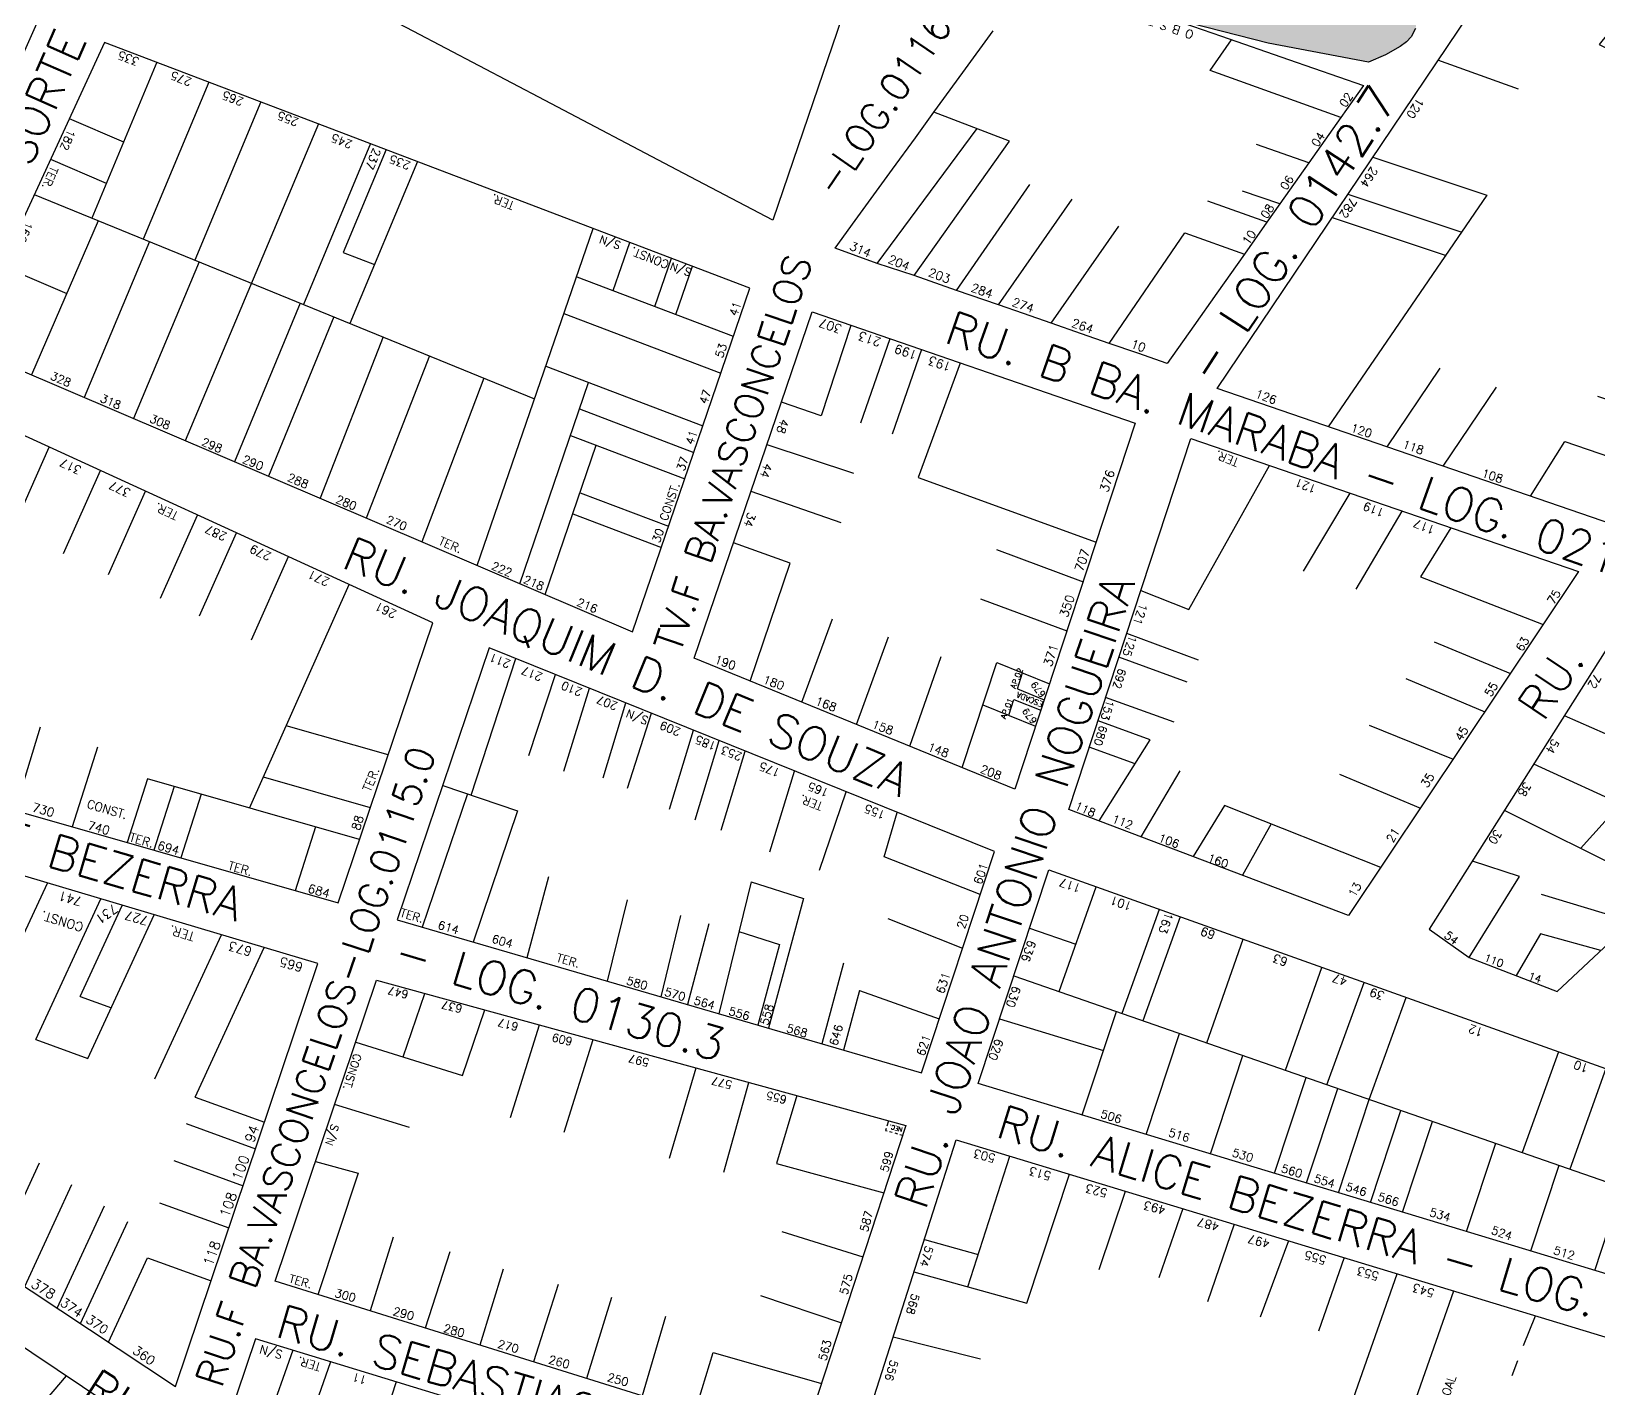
# Model space of a CAD drawing. Extents: x 714896 to 749292, y 8417558 to 8447149.
# Drawn here: x 738163.1 to 738444, y 8426793.7 to 8427037.1 of the extents above; entities that cross this region are included whole.
import ezdxf

# ---------------------------------------------------------------- set-up
doc = ezdxf.new("R2010")
doc.units = 0
doc.header["$MEASUREMENT"] = 0
for name, color, linetype in [('LOTE', 7, 'CONTINUOUS'), ('NUM-PORTA', 7, 'CONTINUOUS'), ('QUADRA', 6, 'CONTINUOUS'), ('REFERENCIA', 7, 'CONTINUOUS'), ('TEXTO', 7, 'CONTINUOUS'), ('TEXTODERUA', 3, 'CONTINUOUS')]:
    doc.layers.add(name, color=color, linetype=linetype)
doc.styles.add('ROMANS', font='ROMANS.SHX', dxfattribs={"height": 1.5})

msp = doc.modelspace()

# ---------------------------------------------------------------- hatches: boundary and pattern name
at = {"layer": 'REFERENCIA', "linetype": 'CONTINUOUS'}
h = msp.add_hatch(dxfattribs=at)
h.set_pattern_fill('AR-SAND', color=256, scale=2, style=0)
h.set_pattern_definition([(37.5, (0, 0), (-0.1259867162, 3.853647538), [0, -3.04, 0, -3.4, 0, -3.25]), (7.5, (0, 0), (3.5395534105, 5.6442921305), [0, -1.64, 0, -2.74, 0, -1.05]), (327.5, (-2.46, 0), (6.2282837235, 0.0113181071), [0, -1, 0, -3.6, 0, -4.7]), (317.5, (-2.46, 0), (6.012253209, 1.75535113), [0, -0.5, 0, -2.36, 0, -2.7])])
h.paths.add_polyline_path([(738403.14, 8427106.31), (738406.82, 8427110.55), (738412.96, 8427115.96), (738416.37, 8427120.03), (738418.73, 8427124.71), (738420.48, 8427130.07), (738422.75, 8427138.1), (738424.78, 8427143.42), (738429.03, 8427152.15), (738433.3, 8427160.4), (738435.72, 8427165.45), (738439.77, 8427176.78), (738441.08, 8427184.38), (738442.01, 8427194.93), (738443.01, 8427206.08), (738442.79, 8427209.89), (738442.17, 8427212.49), (738441.64, 8427213.77), (738438.72, 8427217.84), (738436.17, 8427220.02), (738433.07, 8427221.9), (738430.94, 8427222.84), (738427.14, 8427223.94), (738423.1, 8427224.47), (738419.93, 8427224.52), (738415.64, 8427224.15), (738411.95, 8427223.5), (738408.6, 8427222.56), (738405.36, 8427221.18), (738402.38, 8427219.3), (738399.66, 8427216.86), (738396.74, 8427213.42), (738390.71, 8427204.76), (738385.66, 8427197.43), (738379.94, 8427189.29), (738375.22, 8427181.99), (738373.08, 8427178.14), (738370.05, 8427172.34), (738368.52, 8427170.21), (738367.5, 8427169.24), (738366.27, 8427168.54), (738364.85, 8427168.21), (738362.98, 8427168.29), (738359.56, 8427169.33), (738355.91, 8427171.09), (738350.78, 8427173.85), (738347, 8427175.62), (738343.35, 8427176.86), (738338.41, 8427177.91), (738333.64, 8427178.44), (738327.28, 8427178.83), (738321.12, 8427179.45), (738317.64, 8427180.08), (738312.29, 8427181.41), (738307.68, 8427182.88), (738301.02, 8427185.43), (738296.97, 8427187.16), (738286.93, 8427191.8), (738280.36, 8427194.79), (738277.01, 8427195.94), (738273.67, 8427196.53), (738271.52, 8427196.44), (738268.26, 8427195.27), (738266.79, 8427194.15), (738265.72, 8427189.76), (738265.15, 8427184.07), (738265.1, 8427179.87), (738265.64, 8427175.45), (738267.17, 8427171.18), (738269.32, 8427168.11), (738272.57, 8427165.05), (738276.11, 8427162.32), (738278.59, 8427160.44), (738280.93, 8427158.53), (738283.55, 8427155.92), (738285.62, 8427152.86), (738286.55, 8427150.77), (738287.69, 8427146.7), (738289.44, 8427136.52), (738289.99, 8427134.2), (738291.58, 8427129.97), (738292.93, 8427127.67), (738295.68, 8427123.91), (738298.05, 8427120.75), (738299.96, 8427117.56), (738300.84, 8427115.38), (738301.38, 8427113.32), (738301.86, 8427110.67), (738302.26, 8427107.71), (738302.5, 8427106), (738302.99, 8427103.36), (738304.03, 8427099.97), (738305.08, 8427097.36), (738305.79, 8427095.38), (738306.47, 8427092.63), (738307.02, 8427088.63), (738308.15, 8427087.51), (738309.65, 8427086.12), (738315.96, 8427083.12), (738321.47, 8427079.66), (738326.07, 8427075.61), (738330.15, 8427070.25), (738333.91, 8427063.85), (738337.35, 8427058.58), (738341.29, 8427054.31), (738350.04, 8427047.64), (738361.26, 8427041.9), (738370.92, 8427038.46), (738384.73, 8427034.95), (738402.69, 8427031.53), (738405.78, 8427032.87), (738408.42, 8427034.32), (738409.55, 8427035.2), (738410.36, 8427036.07), (738411.16, 8427037.58), (738411.45, 8427039.57), (738411.03, 8427042.67), (738409.95, 8427046.16), (738408.11, 8427051.27), (738406.54, 8427056.94), (738406.02, 8427061.38), (738406.07, 8427064.93), (738406.54, 8427070.64), (738406.91, 8427075.84), (738406.79, 8427080.44), (738405.89, 8427085.02), (738403.16, 8427093.09), (738401.89, 8427098.09), (738401.68, 8427102.17)])
h.paths.add_polyline_path([(738415.2, 8427161.1), (738414.77, 8427162.26), (738414.63, 8427164.04), (738414.62, 8427166.07), (738413.91, 8427167.88), (738412.94, 8427169.36), (738410.89, 8427171.33), (738409.5, 8427171.98), (738409.54, 8427173.47), (738409.09, 8427178.27), (738408.04, 8427179.76), (738408, 8427181.09), (738408.25, 8427182.25), (738409.05, 8427183.75), (738409.55, 8427185.41), (738409.79, 8427187.9), (738411, 8427191.21), (738413.3, 8427197.54), (738414.39, 8427199.87), (738416.59, 8427202.04), (738417.81, 8427204.21), (738419.86, 8427207.21), (738420.38, 8427209.2), (738422.05, 8427210.04), (738422.76, 8427209.55), (738424.7, 8427209.9), (738426.21, 8427211.08), (738428.96, 8427212.26), (738429.64, 8427213.09), (738430.89, 8427213.11), (738431.05, 8427212.11), (738430.53, 8427209.96), (738431.09, 8427208.63), (738431.09, 8427207.47), (738430.41, 8427206.47), (738429.47, 8427203.82), (738429.09, 8427200.5), (738429.66, 8427198.85), (738431.04, 8427197.04), (738430.94, 8427193.39), (738430.54, 8427191.4), (738430.85, 8427187.43), (738429.65, 8427183.94), (738430.21, 8427182.12), (738430.23, 8427180.13), (738429.42, 8427178.63), (738427.85, 8427167.35), (738427.18, 8427166.52), (738425.82, 8427166.17), (738424.89, 8427164.67), (738424.21, 8427163.17), (738423.53, 8427161.51), (738422.99, 8427160.51), (738422.17, 8427160.5), (738420.1, 8427161.14), (738418.7, 8427160.3), (738418, 8427159.97), (738417.58, 8427159.63), (738417.16, 8427160.79)], flags=16)
h.paths.add_polyline_path([(738314.52, 8427122.17), (738356.72, 8427122.17), (738356.72, 8427128.17), (738314.52, 8427128.17)], flags=24)
h.paths.add_polyline_path([(738415.42, 8427181.4), (738426.76, 8427185.74), (738425.59, 8427188.81), (738414.25, 8427184.47)], flags=8)

# ---------------------------------------------------------------- linework, layer by layer
at = {"layer": 'LOTE', "color": 7}
for p, q in [((738374.33, 8427030.03, 1286.03), (738378.18, 8427035.56)), ((738185.54, 8427031.53, 518.68), (738173.89, 8427003.59, 518.01)), ((738429.62, 8427026.7, 524.27), (738415.17, 8427031.87, 525.55)), ((738194.88, 8427027.97, 518.68), (738183.14, 8426999.81, 518.01)), ((738397.77, 8427021.64), (738374.33, 8427030.03, 1286.03)), ((738204.23, 8427024.41, 518.68), (738192.4, 8426996.03, 518)), ((738338.39, 8427017.36, 509.58), (738324.83, 8427022.55, 503.75)), ((738214.51, 8427020.49, 518.68), (738190.67, 8426963.67, 518.84)), ((738314.65, 8426995.46, 521.33), (738332.6, 8427019.63, 507.49)), ((738223.85, 8427016.93, 518.68), (738211.83, 8426988.11, 517.99)), ((738321.3, 8426993.26), (738338.39, 8427017.36, 509.58)), ((738392, 8427013.46), (738382.67, 8427016.8, 511.81)), ((738226.66, 8427015.86, 518.68), (738218.96, 8426997.4, 518.24)), ((738232.26, 8427013.72, 518.68), (738220.16, 8426984.71, 517.98)), ((738403.48, 8427014.5, 525.55), (738423.91, 8427007.69, 524.94)), ((738328.85, 8426990.63), (738342.02, 8427009.6, 513.05)), ((738386.81, 8427006.11), (738380.13, 8427008.4, 406.22)), ((738423.91, 8427007.69, 524.94), (738395.49, 8426966.17, 525.55)), ((738399.01, 8427007.86, 525.55), (738419.45, 8427001.05, 524.94)), ((738336.41, 8426988.01), (738349.58, 8427006.98, 513.05)), ((738384.51, 8427002.84), (738373.95, 8427006.63, 515.27)), ((738175.05, 8427003.11, 519.52), (738163.11, 8426975.46, 518.84)), ((738345.86, 8426984.73), (738358, 8427002.14, 514.85)), ((738396.22, 8427003.71, 525.55), (738416.66, 8426996.9, 524.94)), ((738184.23, 8426999.37, 519.5), (738172.57, 8426971.41, 518.84)), ((738356.25, 8426981.12), (738369.8, 8427000.95, 515.78)), ((738369.8, 8427000.95, 515.78), (738380.47, 8426997.12)), ((738218.96, 8426997.4, 518.68), (738224.57, 8426995.27, 518.52)), ((738193.17, 8426995.72, 519.49), (738181.4, 8426967.63, 518.84)), ((738260.81, 8426993.08, 0.78), (738288.88, 8426982.4)), ((738211.24, 8426988.35, 519.47), (738199.5, 8426959.89, 518.84)), ((738217.28, 8426985.88, 519.46), (738205.6, 8426957.29, 518.84)), ((738258.53, 8426986.46, 0.78), (738286.62, 8426975.77)), ((738309.93, 8426984.35, 521.47), (738304.6, 8426968.14, 519.71)), ((738226.11, 8426982.28, 519.45), (738214.83, 8426953.34, 518.84)), ((738316.94, 8426981.94, 521.47), (738311.66, 8426966.79, 520.11)), ((738322.62, 8426980.02, 521.47), (738317.35, 8426964.87, 520.11)), ((738234.44, 8426978.88, 519.45), (738223.1, 8426949.8, 518.84)), ((738255.27, 8426977.01, 0.78), (738283.4, 8426966.31)), ((738329.53, 8426977.6, 521.47), (738321.98, 8426957.08, 520.29)), ((738244.18, 8426974.91, 519.4), (738233.03, 8426945.55, 518.84)), ((738415.51, 8426976.66, 525.4), (738406.01, 8426962.56, 525.55)), ((738425.59, 8426973.28, 525.41), (738416.06, 8426959.11, 525.55)), ((738443.73, 8426971.67, 1052.3), (738458.46, 8426966.61, 526.75)), ((738261.32, 8426969.36, 0.57), (738281.78, 8426961.57)), ((738304.6, 8426968.14, 519.71), (738297.52, 8426970.56, 518.8)), ((738259.7, 8426964.63, 0.57), (738280.17, 8426956.84)), ((738310.5, 8426957.77, 519.99), (738294.92, 8426962.94, 518.8)), ((738431.75, 8426953.72, 525.55), (738437.9, 8426963.5, 1063.08)), ((738437.9, 8426963.5, 1063.08), (738452.93, 8426958.33, 526.75)), ((738159.67, 8426947.62, 518.49), (738166.29, 8426962.52, 519.39)), ((738168.84, 8426943.42, 518.49), (738175.46, 8426958.32, 519.39)), ((738321.98, 8426957.08, 520.29), (738353.89, 8426945.46, 520.32)), ((738370.53, 8426933.39, 524.68), (738384.98, 8426959.21, 525)), ((738176.93, 8426939.71, 518.49), (738183.55, 8426954.61, 519.39)), ((738261.41, 8426954.35, 0.44), (738277.27, 8426948.32)), ((738308.19, 8426948.96, 519.92), (738292.08, 8426954.59, 518.8)), ((738391.07, 8426940.28, 524.58), (738399.4, 8426954.25, 525)), ((738186.23, 8426935.45, 518.49), (738192.85, 8426950.35, 519.39)), ((738260.12, 8426950.57, 0.44), (738275.98, 8426944.54)), ((738400.51, 8426937.08, 524.49), (738408.72, 8426951.06, 525)), ((738193.21, 8426932.25, 518.49), (738199.83, 8426947.15, 519.39)), ((738417.46, 8426948.06, 525), (738412.02, 8426939.27, 524.52)), ((738299.07, 8426941.71, 519.68), (738288.93, 8426945.36, 518.8)), ((738336.04, 8426944.15, 520.36), (738351.56, 8426938.38, 520.32)), ((738202.55, 8426927.98, 518.49), (738209.17, 8426942.88, 519.39)), ((738291.89, 8426920.58, 520.32), (738299.07, 8426941.71, 519.68)), ((738202.2, 8426897.8, 516.97), (738220.02, 8426937.91, 519.39)), ((738412.02, 8426939.27, 524.52), (738434.04, 8426930.71, 523.48)), ((738333.15, 8426935.34, 520.36), (738348.67, 8426929.58, 520.32)), ((738361.93, 8426936.83, 525), (738370.53, 8426933.39, 524.68)), ((738301.14, 8426916.8, 520.32), (738306.64, 8426931.72, 520)), ((738372.22, 8426924.34, 524.54), (738359.38, 8426929.08, 525)), ((738310.96, 8426912.79, 520.32), (738316.67, 8426928.49, 520.15)), ((738414.47, 8426927.61, 524.17), (738428.17, 8426921.94, 523.48)), ((738241.91, 8426900.14, 518.03), (738249.9, 8426924.62, 518.4)), ((738320.5, 8426908.91, 520.32), (738326.13, 8426924.96, 520.24)), ((738329.89, 8426905.07, 520.32), (738336.09, 8426923.93, 520.32)), ((738336.09, 8426923.93, 520.32), (738345.55, 8426920.08, 520.32)), ((738370.24, 8426920.4, 521.92), (738357.98, 8426924.84, 522.48)), ((738252.25, 8426907.25, 518.32), (738257.02, 8426921.75, 518.4)), ((738339.8, 8426919.19, 520.32), (738340.73, 8426922.04, 520.32)), ((738409.41, 8426921.03, 524.1), (738423.57, 8426915.06, 523.48)), ((738258.53, 8426904.43, 518.47), (738263.1, 8426919.29, 518.4)), ((738334.58, 8426919.32), (738334.58, 8426919.32)), ((738339.8, 8426919.19, 520.32), (738344.61, 8426917.23, 520.32)), ((738466.3, 8426918.91, 525.26), (738440.68, 8426890.58, 525.11)), ((738265.56, 8426903.25, 518.6), (738269.59, 8426916.67, 518.4)), ((738333.59, 8426916.33, 520.32), (738343.05, 8426912.48, 520.32)), ((738338.23, 8426914.44, 520.32), (738339.17, 8426917.29, 520.32)), ((738339.17, 8426917.29, 520.32), (738343.99, 8426915.33, 520.32)), ((738367.86, 8426913.19, 524.44), (738355.61, 8426917.62, 525)), ((738164.65, 8426912.3, 518.02), (738160.11, 8426897.37, 517.6)), ((738227.04, 8426907.34), (738208.76, 8426912.57, 517.86)), ((738269.92, 8426901.4, 518.66), (738274.23, 8426914.8, 518.4)), ((738363.61, 8426910.06, 524.46), (738354.24, 8426913.46, 525)), ((738402.83, 8426912.69, 524.05), (738417.88, 8426906.55, 523.48)), ((738472.74, 8426899, 527.06), (738437.83, 8426914.34, 523.87)), ((738277.42, 8426897.6, 518.79), (738281.72, 8426911.78, 518.4)), ((738282.06, 8426895.72, 518.79), (738286.36, 8426909.9, 518.4)), ((738354.43, 8426895.49, 523.71), (738363.61, 8426910.06, 524.46)), ((738174.93, 8426908.74, 518.04), (738170.39, 8426894.43, 517.6)), ((738286.69, 8426893.84, 518.79), (738290.99, 8426908.03, 518.4)), ((738360.88, 8426905.73, 524.53), (738352.68, 8426908.71, 525)), ((738295.44, 8426889.94, 518.88), (738299.85, 8426904.45, 518.4)), ((738368.88, 8426904.49, 524.25), (738361.94, 8426892.65, 523.71)), ((738397.5, 8426903.88, 523.98), (738412.02, 8426897.8, 523.48)), ((738464.18, 8426891.01, 527.04), (738432.35, 8426905.69, 523.87)), ((738183.87, 8426903.04), (738180.24, 8426891.62, 517.6)), ((738221.91, 8426892.16), (738183.87, 8426903.04)), ((738188.68, 8426901.67), (738185.05, 8426890.24, 517.6)), ((738223.83, 8426897.84), (738204.66, 8426903.33)), ((738236.79, 8426901.86, 517.49), (738250.22, 8426897.33, 519.1)), ((738193.48, 8426900.29), (738189.85, 8426888.86, 517.6)), ((738241.23, 8426900.37, 1033.17), (738233.14, 8426876.45, 519.56)), ((738304.34, 8426886.7, 518.97), (738309.1, 8426900.71, 518.4)), ((738376.93, 8426898.29, 524.06), (738371.27, 8426889.12, 523.71)), ((738404.91, 8426887.17, 523.48), (738376.93, 8426898.29, 524.06)), ((738250.22, 8426897.33, 519.1), (738242.26, 8426873.79, 519.56)), ((738315.93, 8426889.04, 518.93), (738318.25, 8426897.02, 518.4)), ((738455.71, 8426883.09, 527.01), (738427.07, 8426897.36, 523.87)), ((738214, 8426894.42, -517.6), (738210.37, 8426882.99)), ((738385.25, 8426894.98, 523.96), (738380.11, 8426885.76, 523.71)), ((738333.12, 8426882.3, 520.16), (738315.93, 8426889.04, 518.93)), ((738429.79, 8426885.52, 524.89), (738421.34, 8426888.3, 523.87)), ((738255.73, 8426885.48, 519.17), (738251.86, 8426870.98, 519.56)), ((738292.07, 8426884.56, 518.91), (738286.26, 8426860.94, 519.56)), ((738292.07, 8426884.56, 518.81), (738301.44, 8426881.62, 519.03)), ((738420.76, 8426871, 524.82), (738429.79, 8426885.52, 524.89)), ((738269.84, 8426881.36, 519.16), (738266.26, 8426866.78, 519.56)), ((738301.44, 8426881.62, 519.03), (738295.19, 8426858.32, 519.56)), ((738347.3, 8426864.89, 521.01), (738353.9, 8426883.69, 521.92)), ((738449.71, 8426877.46, 526.98), (738433.69, 8426882.3, 525.18)), ((738279.44, 8426878.55, 519.16), (738275.86, 8426863.97, 519.56)), ((738365.2, 8426879.65, 521.92), (738358.5, 8426860.99, 520.7)), ((738284.52, 8426877.07, 519.17), (738280.66, 8426862.57, 519.56)), ((738289.88, 8426875.65, 519.02), (738297.16, 8426873.37, 519.23)), ((738316.58, 8426878, 519.29), (738329.96, 8426872.69, 520.16)), ((738368.97, 8426878.31, 521.92), (738362.27, 8426859.65, 520.7)), ((738297.16, 8426873.37, 519.23), (738293.27, 8426858.88, 519.56)), ((738373.75, 8426855.69, 521.02), (738380.27, 8426874.28, 521.92)), ((738433.57, 8426875.27, 525.44), (738429.15, 8426867.76, 526.6)), ((738444.38, 8426872.28, 526.97), (738433.57, 8426875.27, 525.44)), ((738308.65, 8426870.02, 519.23), (738304.77, 8426855.53, 519.56)), ((738387.85, 8426850.79, 521.2), (738394.38, 8426869.24, 522.23)), ((738229.73, 8426853.19, 519.62), (738233.62, 8426864.58, 520)), ((738311.47, 8426865.07, 519.32), (738308.61, 8426854.4, 519.56)), ((738311.47, 8426865.07, 519.54), (738325.78, 8426860.02, 520.16)), ((738395.27, 8426848.21, 521.16), (738401.92, 8426866.56, 522.23)), ((738240.33, 8426849.88, 520.09), (738244.34, 8426861.62, 520.48)), ((738402.86, 8426845.57, 521.92), (738409.45, 8426863.86, 522.23)), ((738248.93, 8426842.35, 519.93), (738254.14, 8426858.93, 520.48)), ((738258.58, 8426839.71, 519.93), (738263.79, 8426856.29, 520.48)), ((738221.2, 8426855.85, 520.39), (738240.33, 8426849.88, 520.09)), ((738277.42, 8426835.04, 519.85), (738282.24, 8426851.21, 520.48)), ((738287.19, 8426832.55, 519.83), (738291.65, 8426848.62, 520.48)), ((738300.25, 8426846.26, 520.48), (738296.62, 8426834.11, 519.89)), ((738230.87, 8426840.54, 519.94), (738217.43, 8426844.66, 520.39)), ((738214, 8426834.46, 520.39), (738221.62, 8426832.32, 519.92)), ((738296.62, 8426834.11, 519.89), (738315.84, 8426828.83, 519.53)), ((738330.92, 8426811.95, 519.26), (738338.43, 8426835.41, 521.68)), ((738221.62, 8426832.32, 519.92), (738214.42, 8426810.56, 518.26)), ((738341.46, 8426809.03, 519.71), (738349.12, 8426832.17, 521.68)), ((738354.46, 8426815.08, 520.22), (738359.17, 8426829.11, 521.68)), ((738369.43, 8426825.99, 521.68), (738365.16, 8426813.59, 520.36)), ((738378.66, 8426823.19, 521.68), (738373.84, 8426809.25, 520.26)), ((738227.91, 8426820.86, 519.42), (738223.78, 8426807.64, 518.26)), ((738297.56, 8426821.89, 519.63), (738312.1, 8426817.35, 519.53)), ((738323.12, 8426820.44, 519.63), (738332.78, 8426817.76, 519.67)), ((738388.35, 8426820.24, 521.68), (738383.32, 8426806.51, 520.28)), ((738238.06, 8426818.23, 519.29), (738233.64, 8426804.56, 518.26)), ((738398.36, 8426817.2, 521.68), (738393.73, 8426804.04, 520.32)), ((738247.66, 8426815.16, 519.21), (738243.44, 8426801.5, 518.26)), ((738321.26, 8426814.63, 519.63), (738341.46, 8426809.03, 519.71)), ((738388.02, 8426757.68, 517.27), (738407.83, 8426814.32, 521.68)), ((738257.49, 8426812.4, 519.18), (738253.04, 8426798.5, 518.26)), ((738398.1, 8426754.66, 517.27), (738418.02, 8426811.23, 521.68)), ((738267.06, 8426810.08, 519.18), (738262.59, 8426795.52, 518.26)), ((738293.75, 8426810.4, 519.41), (738308.24, 8426805.53, 519.53)), ((738276.7, 8426806.65, 519.16), (738272.52, 8426792.42, 518.26)), ((738317.54, 8426802.98, 519.63), (738333.17, 8426799.07, 519.27)), ((738209.93, 8426800.61), (738204.01, 8426783.82, -2.3)), ((738282.01, 8426789.46, 518.26), (738285.26, 8426800.18, 519.06)), ((738285.26, 8426800.18, 519.06), (738304.69, 8426794.66, 519.53)), ((738216.71, 8426798.54, 518.15), (738210.06, 8426779.69, 515.57)), ((738169.3, 8426796.03, 516.68), (738154.83, 8426778.98, 516.8)), ((738228.48, 8426794.93, 518.15), (738221.05, 8426772.19, 515.48))]:
    msp.add_line(p, q, dxfattribs=at)
at = {"layer": 'LOTE', "color": 7, "ltscale": 0.1}
for p, q in [((738316.25, 8426840.33, 520.15), (738316.15, 8426840, 520.1)), ((738316.15, 8426840, 520.1), (738316.48, 8426839.91, 520.08)), ((738316.67, 8426841.75, 520.48), (738316.39, 8426840.8, 520.24)), ((738316.86, 8426839.8, 520.05), (738317.33, 8426839.68, 520)), ((738317.81, 8426839.55, 519.94), (738318.28, 8426839.42, 519.85)), ((738318.75, 8426839.3, 519.72), (738319.22, 8426839.18, 519.53)), ((738430.52, 8426801.46, 520.97), (738432.62, 8426806.79, 521.68)), ((738428.45, 8426796.06, 520.44), (738429.48, 8426798.77, 520.69))]:
    msp.add_line(p, q, dxfattribs=at)
at = {"layer": 'LOTE', "color": 7, "linetype": 'CONTINUOUS', "flags": 128}
for points in [[(738169.88, 8427021.41), (738179.59, 8427017.25)], [(738166.53, 8427014.14), (738176.51, 8427009.87)], [(738163.59, 8427007.79), (738253.27, 8426971.2)], [(738242.96, 8426941.31), (738263.79, 8427001.71)], [(738267.36, 8426990.59), (738270.33, 8426999.22)], [(738274.83, 8426987.74), (738277.81, 8426996.37)], [(738157.72, 8426995.08), (738169.42, 8426990.07)], [(738278.57, 8426986.32), (738281.54, 8426994.95)], [(738250.62, 8426938.03), (738262.92, 8426974.1)], [(738255.18, 8426936.08), (738264.32, 8426962.87)], [(738341.97, 8426876.27), (738350.28, 8426873.38)], [(738339.14, 8426867.72), (738451.06, 8426828.82)], [(738171.82, 8426864.04), (738177.41, 8426861.99)], [(738336.59, 8426860.01), (738355.23, 8426854.35)], [(738351.4, 8426842.78), (738357.53, 8426861.33)], [(738163.89, 8426856.31), (738173.21, 8426852.88)], [(738362.88, 8426839.3), (738368.87, 8426857.39)], [(738374.37, 8426835.82), (738380.2, 8426853.45)], [(738436.77, 8426854.13), (738430.28, 8426836.05)], [(738445.24, 8426851.09), (738438.78, 8426833.09)], [(738385.85, 8426832.34), (738391.53, 8426849.51)], [(738391.59, 8426830.59), (738397.2, 8426847.54)], [(738397.33, 8426828.85), (738402.86, 8426845.57)], [(738403.08, 8426827.11), (738408.53, 8426843.61)], [(738408.82, 8426825.37), (738414.2, 8426841.64)], [(738420.3, 8426821.89), (738425.53, 8426837.7)], [(738431.78, 8426818.41), (738436.86, 8426833.76)], [(738443.27, 8426814.92), (738448.19, 8426829.82)]]:
    msp.add_lwpolyline(points, dxfattribs=at)
at = {"layer": 'LOTE', "color": 7}
for points in [[(738157.48, 8426866.03), (738165.95, 8426884.36)], [(738163.89, 8426856.31), (738175.53, 8426881.51)], [(738171.82, 8426864.04), (738179.36, 8426880.36)], [(738173.21, 8426852.88), (738185.11, 8426878.65)], [(738185.23, 8426849.29), (738197.14, 8426875.06)], [(738192.43, 8426846), (738204.81, 8426872.78)], [(738156.04, 8426815.87), (738164.51, 8426834.2)], [(738161.88, 8426812), (738170.35, 8426830.33)], [(738167.72, 8426808.13), (738176.19, 8426826.47)], [(738171.88, 8426805.37), (738180.35, 8426823.7)], [(738176.89, 8426802.06), (738183.88, 8426817.19)]]:
    msp.add_lwpolyline(points, dxfattribs=at)
at = {"layer": 'LOTE', "color": 7, "flags": 128}
for points in [[(738192.43, 8426846), (738204.85, 8426841.48)], [(738190.84, 8426841.26), (738203.25, 8426836.74)], [(738188.61, 8426834.62), (738201.03, 8426830.1)], [(738186.07, 8426827.04), (738198.48, 8426822.52)], [(738183.88, 8426817.19), (738195.3, 8426813.04)]]:
    msp.add_lwpolyline(points, dxfattribs=at)
at = {"layer": 'QUADRA', "color": 6, "linetype": 'CONTINUOUS'}
for points in [[(738420.8, 8427040.23), (738413.19, 8427095.17), (738442.16, 8427138.55), (738531.53, 8427076.15), (738498.39, 8427026.79), (738452, 8427044.62), (738444.06, 8427034.73), (738461.48, 8427026.24), (738467.99, 8427034.83), (738497.3, 8427024.96), (738446.48, 8426948.66), (738375.58, 8426973.04), (738420.8, 8427040.23)], [(738270.81, 8426929.39), (738291.82, 8426991.03), (738176.2, 8427035.09), (738151.05, 8426980.61), (738270.81, 8426929.39)], [(738218.07, 8426880.79), (738235.04, 8426931.03), (738146.86, 8426971.41), (738119.18, 8426909.08), (738218.07, 8426880.79)], [(738413.59, 8426876.11), (738420.76, 8426871), (738436.52, 8426864.92), (738496.39, 8426921), (738451.79, 8426936.39), (738413.59, 8426876.11)], [(738214.39, 8426869.92), (738116.12, 8426899.22), (738096.02, 8426855.63), (738188.93, 8426794.08), (738214.39, 8426869.92)], [(738279.95, 8426721.79), (738264.55, 8426680.17), (738136.97, 8426795.06), (738149.64, 8426809.23), (738279.95, 8426721.79)], [(738282.78, 8426730.03), (738297.56, 8426773.79), (738203.24, 8426802.66), (738198.24, 8426787.77), (738282.78, 8426730.03)]]:
    msp.add_lwpolyline(points, close=True, dxfattribs=at)
at = {"layer": 'QUADRA', "linetype": 'CONTINUOUS'}
msp.add_lwpolyline([(738295.97, 8427003.2), (738278.74, 8427012.26), (738255.13, 8427024.68), (738231.49, 8427037.11), (738218.22, 8427044.09), (738209.37, 8427048.74), (738196.98, 8427055.26), (738187.08, 8427060.46), (738195.73, 8427080.1), (738205.47, 8427102.19), (738214.68, 8427123.11), (738240.77, 8427109.24), (738274.79, 8427091.15), (738301.86, 8427076.76), (738318.1, 8427068.12), (738311.69, 8427049.32), (738304.1, 8427027.05), (738295.97, 8427003.2)], close=True, dxfattribs=at)
at = {"layer": 'QUADRA', "color": 6, "linetype": 'CONTINUOUS'}
for points in [[(738165.28, 8427041.2), (738160.37, 8427030.25), (738159.03, 8427027.09), (738157.44, 8427023.47), (738154.66, 8427017.17), (738152.87, 8427013.09), (738149.98, 8427006.53), (738148.27, 8427002.67), (738145.54, 8426996.45), (738141.71, 8426987.77), (738141.71, 8426987.77), (738130.92, 8426992.76), (738121.85, 8426996.97), (738112.72, 8427001.05), (738103.66, 8427005.28), (738094.59, 8427009.51), (738085.53, 8427013.73), (738076.48, 8427017.98), (738069.6, 8427021.16), (738073.5, 8427028.58), (738077.56, 8427036.33), (738079.34, 8427039.73)], [(738367.68, 8427039.21), (738376.35, 8427036.19), (738388.36, 8427032.02), (738401.8, 8427027.36), (738401.8, 8427027.36), (738397.77, 8427021.64), (738392, 8427013.46), (738386.81, 8427006.11), (738384.51, 8427002.84), (738380.47, 8426997.12), (738375.52, 8426990.1), (738371.4, 8426984.26), (738366.64, 8426977.51), (738361.38, 8426979.34), (738356.25, 8426981.12), (738351.26, 8426982.85), (738345.86, 8426984.73), (738340.9, 8426986.45), (738336.41, 8426988.01), (738328.85, 8426990.63), (738321.3, 8426993.26), (738314.65, 8426995.46), (738307.13, 8426998.18), (738310.72, 8427003.13), (738317.43, 8427012.36), (738321.53, 8427018), (738324.83, 8427022.55), (738330, 8427029.67), (738335.44, 8427037.15)]]:
    msp.add_lwpolyline(points, dxfattribs=at)
at = {"layer": 'QUADRA', "color": 6}
for points in [[(738303.04, 8426986.76), (738360.91, 8426966.8), (738339.35, 8426901.22), (738281.87, 8426924.66), (738303.04, 8426986.76)], [(738440.38, 8426940.2), (738399.15, 8426878.55), (738349, 8426897.54), (738370.88, 8426964.04), (738440.38, 8426940.2)], [(738322.59, 8426850.32), (738335.66, 8426889.99), (738245.14, 8426926.55), (738228.64, 8426877.77), (738322.59, 8426850.32)], [(738518.03, 8426825.13), (738507.38, 8426795.48), (738332.76, 8426848.44), (738345.42, 8426886.71), (738518.03, 8426825.13)], [(738319.78, 8426840.89), (738301.05, 8426783.51), (738206.77, 8426812.99), (738224.94, 8426866.96), (738319.78, 8426840.89)], [(738328.84, 8426838.34), (738496.21, 8426787.49), (738452.15, 8426738.46), (738310.48, 8426780.89), (738328.84, 8426838.34)]]:
    msp.add_lwpolyline(points, close=True, dxfattribs=at)
at = {"layer": 'REFERENCIA', "linetype": 'CONTINUOUS'}
msp.add_lwpolyline([(738411.16, 8427037.58), (738410.36, 8427036.07), (738409.55, 8427035.2), (738408.42, 8427034.32), (738405.78, 8427032.87), (738402.69, 8427031.53), (738402.69, 8427031.53), (738384.73, 8427034.95), (738370.92, 8427038.46)], dxfattribs=at)

# ---------------------------------------------------------------- texts
at = {"layer": 'NUM-PORTA', "color": 7, "style": 'ROMANS'}
for s, height, rotation, p in [('335', 1.5, 158.4556, (738182.56, 8427032.19)), ('275', 1.5, 158.4556, (738191.98, 8427028.56)), ('265', 1.5, 158.4556, (738201.25, 8427025.01)), ('02', 1.497, 56.8974, (738398.62, 8427023.3)), ('120', 1.493, 236.5026, (738411.54, 8427025.27)), ('255', 1.5, 158.4556, (738211.12, 8427021.35)), ('182', 1.472, 246.6465, (738169.67, 8427019.61)), ('245', 1.5, 158.4556, (738220.77, 8427017.36)), ('237', 1.5, 246.4173, (738224.4, 8427016.28)), ('04', 1.497, 56.8974, (738393.61, 8427016.2)), ('235', 1.5, 158.4556, (738231.19, 8427013.56)), ('06', 1.497, 56.8974, (738388.02, 8427008.45)), ('264', 1.493, 236.5026, (738403.25, 8427012.95)), ('08', 1.497, 56.9833, (738384.52, 8427003.33)), ('782', 1.493, 236.5026, (738399.51, 8427007.4)), ('166', 1.472, 246.6465, (738162.05, 8427003.1)), ('S/N', 1.4, 161.0991, (738268.84, 8426999.27)), ('314', 1.536, 336.374, (738309.55, 8426998.02)), ('10', 1.5, 55.6286, (738381.21, 8426998.65)), ('204', 1.536, 336.374, (738316.46, 8426995.65)), ('S/N', 1.4, 161.0991, (738281.51, 8426994.44)), ('203', 1.546, 339.6057, (738323.68, 8426993.24)), ('284', 1.548, 340.134, (738331.33, 8426990.5)), ('41', 1.479, 71.0991, (738289.52, 8426985.89)), ('274', 1.549, 340.2788, (738338.69, 8426987.89)), ('307', 1.598, 161.0916, (738308.48, 8426984.35)), ('264', 1.548, 340.2359, (738349.35, 8426984.17)), ('213', 1.602, 161.1037, (738315.54, 8426981.98)), ('53', 1.479, 71.0991, (738286.97, 8426978.39)), ('199', 1.603, 161.083, (738321.99, 8426979.67)), ('10', 1.546, 339.7186, (738359.95, 8426980.41)), ('193', 1.603, 161.083, (738328.09, 8426977.56)), ('328', 1.469, 336.8168, (738166.32, 8426974.76)), ('318', 1.469, 336.8443, (738175.26, 8426970.73)), ('47', 1.479, 71.0991, (738284.14, 8426970.11)), ('126', 1.494, 339.417, (738382.3, 8426971.51)), ('308', 1.469, 336.8592, (738184.12, 8426967.09)), ('48', 1.516, 251.0176, (738297.41, 8426967.72)), ('120', 1.5, 342.4599, (738399.39, 8426965.33)), ('298', 1.469, 336.8643, (738193.43, 8426962.92)), ('41', 1.479, 71.0991, (738281.68, 8426962.82)), ('118', 1.493, 340.4728, (738408.67, 8426962.44)), ('317', 1.527, 154.993, (738172.2, 8426958.93)), ('290', 1.5, 336.8709, (738200.73, 8426959.79)), ('37', 1.479, 71.0991, (738280.07, 8426958.1)), ('288', 1.5, 336.8709, (738208.81, 8426956.53)), ('44', 1.514, 251.0281, (738294.47, 8426959.78)), ('376', 1.577, 71.6486, (738355.99, 8426954.29)), ('108', 1.493, 341.9891, (738422.87, 8426957.23)), ('377', 1.528, 155.0182, (738181.03, 8426954.85)), ('121', 1.512, 158.5046, (738393.55, 8426955.58)), ('280', 1.47, 336.893, (738217.49, 8426952.63)), ('119', 1.512, 158.4979, (738405.73, 8426951.32)), ('270', 1.47, 336.893, (738226.52, 8426948.99)), ('34', 1.514, 251.0074, (738291.52, 8426950.96)), ('117', 1.512, 158.4842, (738414.8, 8426948.26)), ('287', 1.529, 155.0649, (738198.26, 8426947)), ('30', 1.479, 71.0991, (738275.68, 8426945.23)), ('279', 1.529, 155.041, (738206.23, 8426943.46)), ('707', 1.576, 71.5066, (738351.51, 8426940.05)), ('271', 1.529, 155.041, (738216.67, 8426938.86)), ('222', 1.47, 337.0315, (738245.37, 8426940.69)), ('218', 1.47, 337.0315, (738251.09, 8426938.25)), ('261', 1.543, 154.3656, (738228.72, 8426933.11)), ('216', 1.47, 337.0315, (738260.68, 8426934.17)), ('350', 1.575, 71.4964, (738348.79, 8426931.85)), ('75', 1.493, 58.3346, (738435.93, 8426934.19)), ('121', 1.5, 250.8283, (738361.76, 8426934.62)), ('371', 1.575, 71.4964, (738345.89, 8426923.02)), ('125', 1.5, 250.8283, (738359.86, 8426928.93)), ('63', 1.493, 58.052, (738430.27, 8426925.73)), ('211', 1.496, 158.3539, (738249.11, 8426924.2)), ('190', 1.502, 340.0212, (738285.36, 8426923.86)), ('217', 1.489, 158.194, (738254.84, 8426921.87)), ('180', 1.501, 339.7586, (738294.05, 8426920.25)), ('692', 1.432, 252.5593, (738357.95, 8426922.98)), ('72', 1.488, 239.2126, (738443.25, 8426921.99)), ('210', 1.486, 158.1106, (738261.97, 8426919.16)), ('207', 1.485, 158.0839, (738268.32, 8426916.64)), ('679', 1.2, 128.0827, (738344.95, 8426918.23)), ('55', 1.492, 58.0788, (738424.67, 8426917.61)), ('S/N', 1.486, 158.1393, (738273.82, 8426914.07)), ('168', 1.501, 339.7088, (738303.42, 8426916.39)), ('679', 1.2, 128.0827, (738343.39, 8426913.48)), ('153', 1.432, 252.5565, (738355.82, 8426917.34)), ('209', 1.485, 158.0839, (738279.6, 8426912.03, -518.4)), ('158', 1.501, 339.6861, (738313.59, 8426912.23)), ('680', 1.432, 252.5593, (738354.58, 8426912.75)), ('45', 1.492, 58.0668, (738419.35, 8426909.68)), ('185', 1.485, 158.0839, (738285.98, 8426909.46, -518.4)), ('148', 1.502, 339.666, (738323.54, 8426908.16)), ('54', 1.485, 238.7099, (738435.73, 8426910.35)), ('253', 1.485, 158.0839, (738290.61, 8426907.59, -518.4)), ('175', 1.484, 158.0983, (738297.43, 8426904.7)), ('208', 1.502, 338.1983, (738332.99, 8426904.23)), ('35', 1.491, 58.3379, (738413.27, 8426901.32)), ('165', 1.484, 158.1177, (738306.15, 8426901.09)), ('38', 1.484, 238.4817, (738430.73, 8426902.65)), ('730', 1.553, 343.9959, (738163.09, 8426897.28)), ('155', 1.484, 158.1272, (738316.27, 8426897.1)), ('118', 1.457, 335.856, (738349.96, 8426897.67)), ('740', 1.553, 344.0171, (738173.02, 8426894.04)), ('88', 1.553, 74.0171, (738221.93, 8426893.68)), ('112', 1.468, 338.5369, (738356.61, 8426895.32)), ('106', 1.47, 339.0623, (738364.92, 8426891.91)), ('21', 1.491, 58.2959, (738407.07, 8426891.47)), ('30', 1.483, 238.9957, (738425.43, 8426894.08)), ('694', 1.553, 344.0171, (738185.53, 8426890.46)), ('601', 1.503, 71.6619, (738333.35, 8426883.97)), ('160', 1.47, 339.2853, (738373.73, 8426888.32)), ('684', 1.553, 344.0171, (738212.49, 8426882.74)), ('117', 1.534, 160.9273, (738351.35, 8426884.04)), ('13', 1.488, 60.0307, (738400.28, 8426881.7)), ('741', 1.649, 163.9226, (738172.32, 8426881.78)), ('101', 1.534, 160.9273, (738360.48, 8426880.82)), ('731', 1.648, 215.8399, (738177.82, 8426880.75)), ('727', 1.648, 163.9368, (738184.19, 8426878.31)), ('20', 1.503, 71.6543, (738330.31, 8426876.01)), ('163', 1.5, 250.8171, (738366.32, 8426879.27)), ('614', 1.484, 343.7445, (738235.8, 8426876.22)), ('69', 1.535, 160.8171, (738375.42, 8426875.68)), ('54', 1.476, 322.3486, (738416.13, 8426874.72)), ('673', 1.648, 163.9368, (738202.78, 8426872.77)), ('604', 1.484, 343.7445, (738245.45, 8426873.74)), ('636', 1.521, 250.1539, (738341.74, 8426874.27)), ('665', 1.648, 163.9368, (738211.92, 8426869.95)), ('63', 1.534, 160.7971, (738388.39, 8426870.82)), ('110', 1.374, 339.2945, (738423.3, 8426870.45)), ('580', 1.482, 343.7371, (738269.6, 8426866.23)), ('631', 1.503, 71.6971, (738326.57, 8426864.39)), ('47', 1.535, 160.8005, (738399.09, 8426867.32)), ('14', 1.368, 341.4115, (738431.21, 8426867.12)), ('647', 1.446, 165.8898, (738230.8, 8426865.01)), ('570', 1.482, 343.7371, (738276.4, 8426864.24)), ('630', 1.521, 250.1539, (738339.03, 8426866.07)), ('39', 1.535, 160.7871, (738405.73, 8426864.76)), ('637', 1.446, 165.8898, (738240.44, 8426862.42)), ('564', 1.482, 343.7371, (738281.68, 8426862.7)), ('556', 1.482, 343.7358, (738287.91, 8426860.79)), ('558', 1.482, 73.7358, (738295.09, 8426858.74)), ('617', 1.446, 165.922, (738250.49, 8426859.23)), ('568', 1.482, 343.7413, (738298.27, 8426857.73)), ('646', 1.482, 73.7413, (738307.49, 8426855.08)), ('12', 1.534, 160.7564, (738423.44, 8426858.21)), ('609', 1.446, 165.922, (738260.19, 8426856.56)), ('621', 1.501, 71.666, (738323.09, 8426853.22)), ('620', 1.521, 250.1539, (738335.89, 8426856.6)), ('597', 1.447, 165.9576, (738273.92, 8426852.8)), ('10', 1.535, 160.7777, (738442.3, 8426851.75)), ('577', 1.447, 165.9764, (738288.79, 8426848.81)), ('655', 1.447, 165.9764, (738298.59, 8426846.14)), ('506', 1.48, 342.8297, (738354.57, 8426842.35)), ('94', 1.772, 69.777, (738202.91, 8426837.68)), ('S/N', 1.411, 252.3089, (738216.88, 8426841.28)), ('516', 1.481, 342.8248, (738366.74, 8426839.02)), ('503', 1.53, 165.3482, (738335.98, 8426835.68)), ('530', 1.48, 342.8008, (738378.15, 8426835.42)), ('100', 1.772, 69.777, (738200.63, 8426830.87)), ('599', 1.465, 74.9323, (738316.59, 8426832.42)), ('560', 1.48, 342.7903, (738386.94, 8426832.59)), ('513', 1.53, 165.3482, (738345.94, 8426832.52)), ('554', 1.48, 342.7903, (738392.82, 8426830.8)), ('546', 1.48, 342.7785, (738398.49, 8426829.31)), ('108', 1.772, 69.777, (738198.41, 8426824.26)), ('523', 1.531, 165.3692, (738356.05, 8426829.44)), ('566', 1.48, 342.7752, (738404.27, 8426827.5)), ('587', 1.465, 74.9092, (738312.95, 8426821.71)), ('493', 1.532, 165.379, (738366.48, 8426826.39)), ('534', 1.48, 342.7655, (738413.52, 8426824.74)), ('487', 1.532, 165.3785, (738376.08, 8426823.43)), ('524', 1.48, 340.3684, (738424.58, 8426821.55)), ('118', 1.772, 69.777, (738195.48, 8426815.54)), ('497', 1.532, 165.3929, (738385.16, 8426820.38)), ('574', 1.465, 253.3359, (738323.32, 8426819.45)), ('555', 1.533, 162.9032, (738395.28, 8426817.35)), ('512', 1.5, 342.9666, (738435.73, 8426817.89)), ('575', 1.465, 74.8978, (738309.31, 8426810.43)), ('553', 1.533, 162.9032, (738404.71, 8426814.49)), ('378', 1.772, 327.6909, (738162.84, 8426812.07)), ('300', 1.485, 344.693, (738217.32, 8426810.22)), ('543', 1.533, 162.9032, (738414.67, 8426811.46)), ('290', 1.485, 344.693, (738227.76, 8426806.95)), ('568', 1.465, 253.3359, (738320.89, 8426810.88)), ('280', 1.486, 344.7235, (738236.8, 8426803.9)), ('S/N', 1.506, 164.5452, (738208.23, 8426800.46)), ('270', 1.486, 344.7224, (738246.52, 8426801.08)), ('563', 1.466, 74.8917, (738305.51, 8426798.59)), ('260', 1.486, 344.7273, (738255.64, 8426798.29)), ('556', 1.466, 253.3469, (738317.06, 8426798.98)), ('11', 1.506, 164.5452, (738223.35, 8426795.89)), ('250', 1.485, 344.7314, (738266.17, 8426795.11))]:
    msp.add_text(s, height=height, rotation=rotation, dxfattribs=at).set_placement(p)
at = {"layer": 'NUM-PORTA', "style": 'ROMANS'}
for s, p in [('374', (738168.1, 8426808.79)), ('370', (738172.69, 8426805.75)), ('360', (738181.07, 8426800.19))]:
    msp.add_text(s, height=1.636, rotation=325.0952, dxfattribs=at).set_placement(p)
at = {"layer": 'TEXTO', "style": 'ROMANS'}
for s, height, rotation, p in [('O B S T A C U L O', 1.5268, 161.4574, (738371.52, 8427037.08)), ('TER.', 1.472, 246.6465, (738166.58, 8427012.97)), ('TER.', 1.5, 158.4556, (738249.79, 8427006.41)), ('CONST.', 1.5, 158.4556, (738277.51, 8426995.84)), ('TER.', 1.509, 158.1928, (738379.6, 8426960.38)), ('TER.', 1.529, 154.9652, (738189.56, 8426950.77)), ('TER.', 1.5, 336.912, (738235.94, 8426945.13)), ('TER.', 1.556, 67.8401, (738223.84, 8426900.61)), ('CONST.', 1.556, 343.7397, (738172.89, 8426897.88)), ('TER.', 1.489, 158.4278, (738305.05, 8426898.71)), ('CONST.', 1.636, 162.9813, (738172.55, 8426877.14)), ('TER.', 1.484, 343.7445, (738229.07, 8426878.38)), ('TER.', 1.636, 162.9813, (738192.48, 8426875.47)), ('TER.', 1.484, 343.7445, (738257.09, 8426870.34)), ('CONST.', 1.41, 252.2942, (738220.93, 8426853.92)), ('NEC.', 0.774, 165.3471, (738319.26, 8426840.48)), ('TER.', 1.471, 344.2607, (738209.14, 8426812.8)), ('POSTO DE SAUDE DO MONTE PASCOAL', 1.5135, 70.3696, (738405.31, 8426758.87))]:
    msp.add_text(s, height=height, rotation=rotation, dxfattribs=at).set_placement(p)
at = {"layer": 'TEXTO', "color": 7, "style": 'ROMANS'}
for s, height, rotation, p in [('CONST.', 1.479, 71.0991, (738277.02, 8426949.17)), ('AP.02', 1, 68.1299, (738339.41, 8426919.12)), ('ESCADA', 1, 158.1299, (738344.52, 8426916.8)), ('AP.01', 1, 68.1299, (738337.64, 8426913.7)), ('TER.', 1.553, 344.0171, (738180.52, 8426891.89)), ('TER.', 1.553, 344.0171, (738198.2, 8426886.83)), ('TER.', 1.492, 163.4096, (738215.09, 8426798.27, 515.83))]:
    msp.add_text(s, height=height, rotation=rotation, dxfattribs=at).set_placement(p)
at = {"layer": 'TEXTODERUA', "style": 'ROMANS'}
for s, height, rotation, p in [('-LOG.0116.8', 5, 55.7049, (738307.14, 8427006.95)), ('RU. SEBASTIAO BOA SORTE', 6, 66.2137, (738129.24, 8426936.25)), ('  - LOG. 0142.7', 6, 56.8729, (738370.21, 8426966.55)), ('TV.F BA.VASCONCELOS', 5, 71.3525, (738279.34, 8426925.41)), ('RU. B BA. MARABA - LOG. 0215.6', 6, 340.7407, (738326.43, 8426981.4)), ('RU. JOAQUIM D. DE SOUZA', 6, 337.5915, (738218.44, 8426941.06)), ('RU. JOAO ANTONIO NOGUEIRA  ', 6, 71.539, (738323.32, 8426825.54)), ('RU. ', 6, 56.0024, (738434.05, 8426913.07)), ('RU.F BA.VASCONCELOS-LOG.0115.0', 5, 71.3525, (738197.15, 8426793.63)), ('RU. ALICE BEZERRA  ', 6, 343.6114, (738124.1, 8426899.71)), (' - LOG. 0130.3', 6, 343.6114, (738223.63, 8426870.72)), ('RU. ALICE BEZERRA - LOG. 0130.3', 6, 343.1157, (738335.68, 8426838.9)), ('RU. SEBASTIAO J.  ', 6, 343.6114, (738206.57, 8426803.09)), ('RU. JOSE A. PEREIRA   ', 6, 326.953, (738171.89, 8426792.48))]:
    msp.add_text(s, height=height, rotation=rotation, dxfattribs=at).set_placement(p)

doc.saveas('drawing.dxf')
